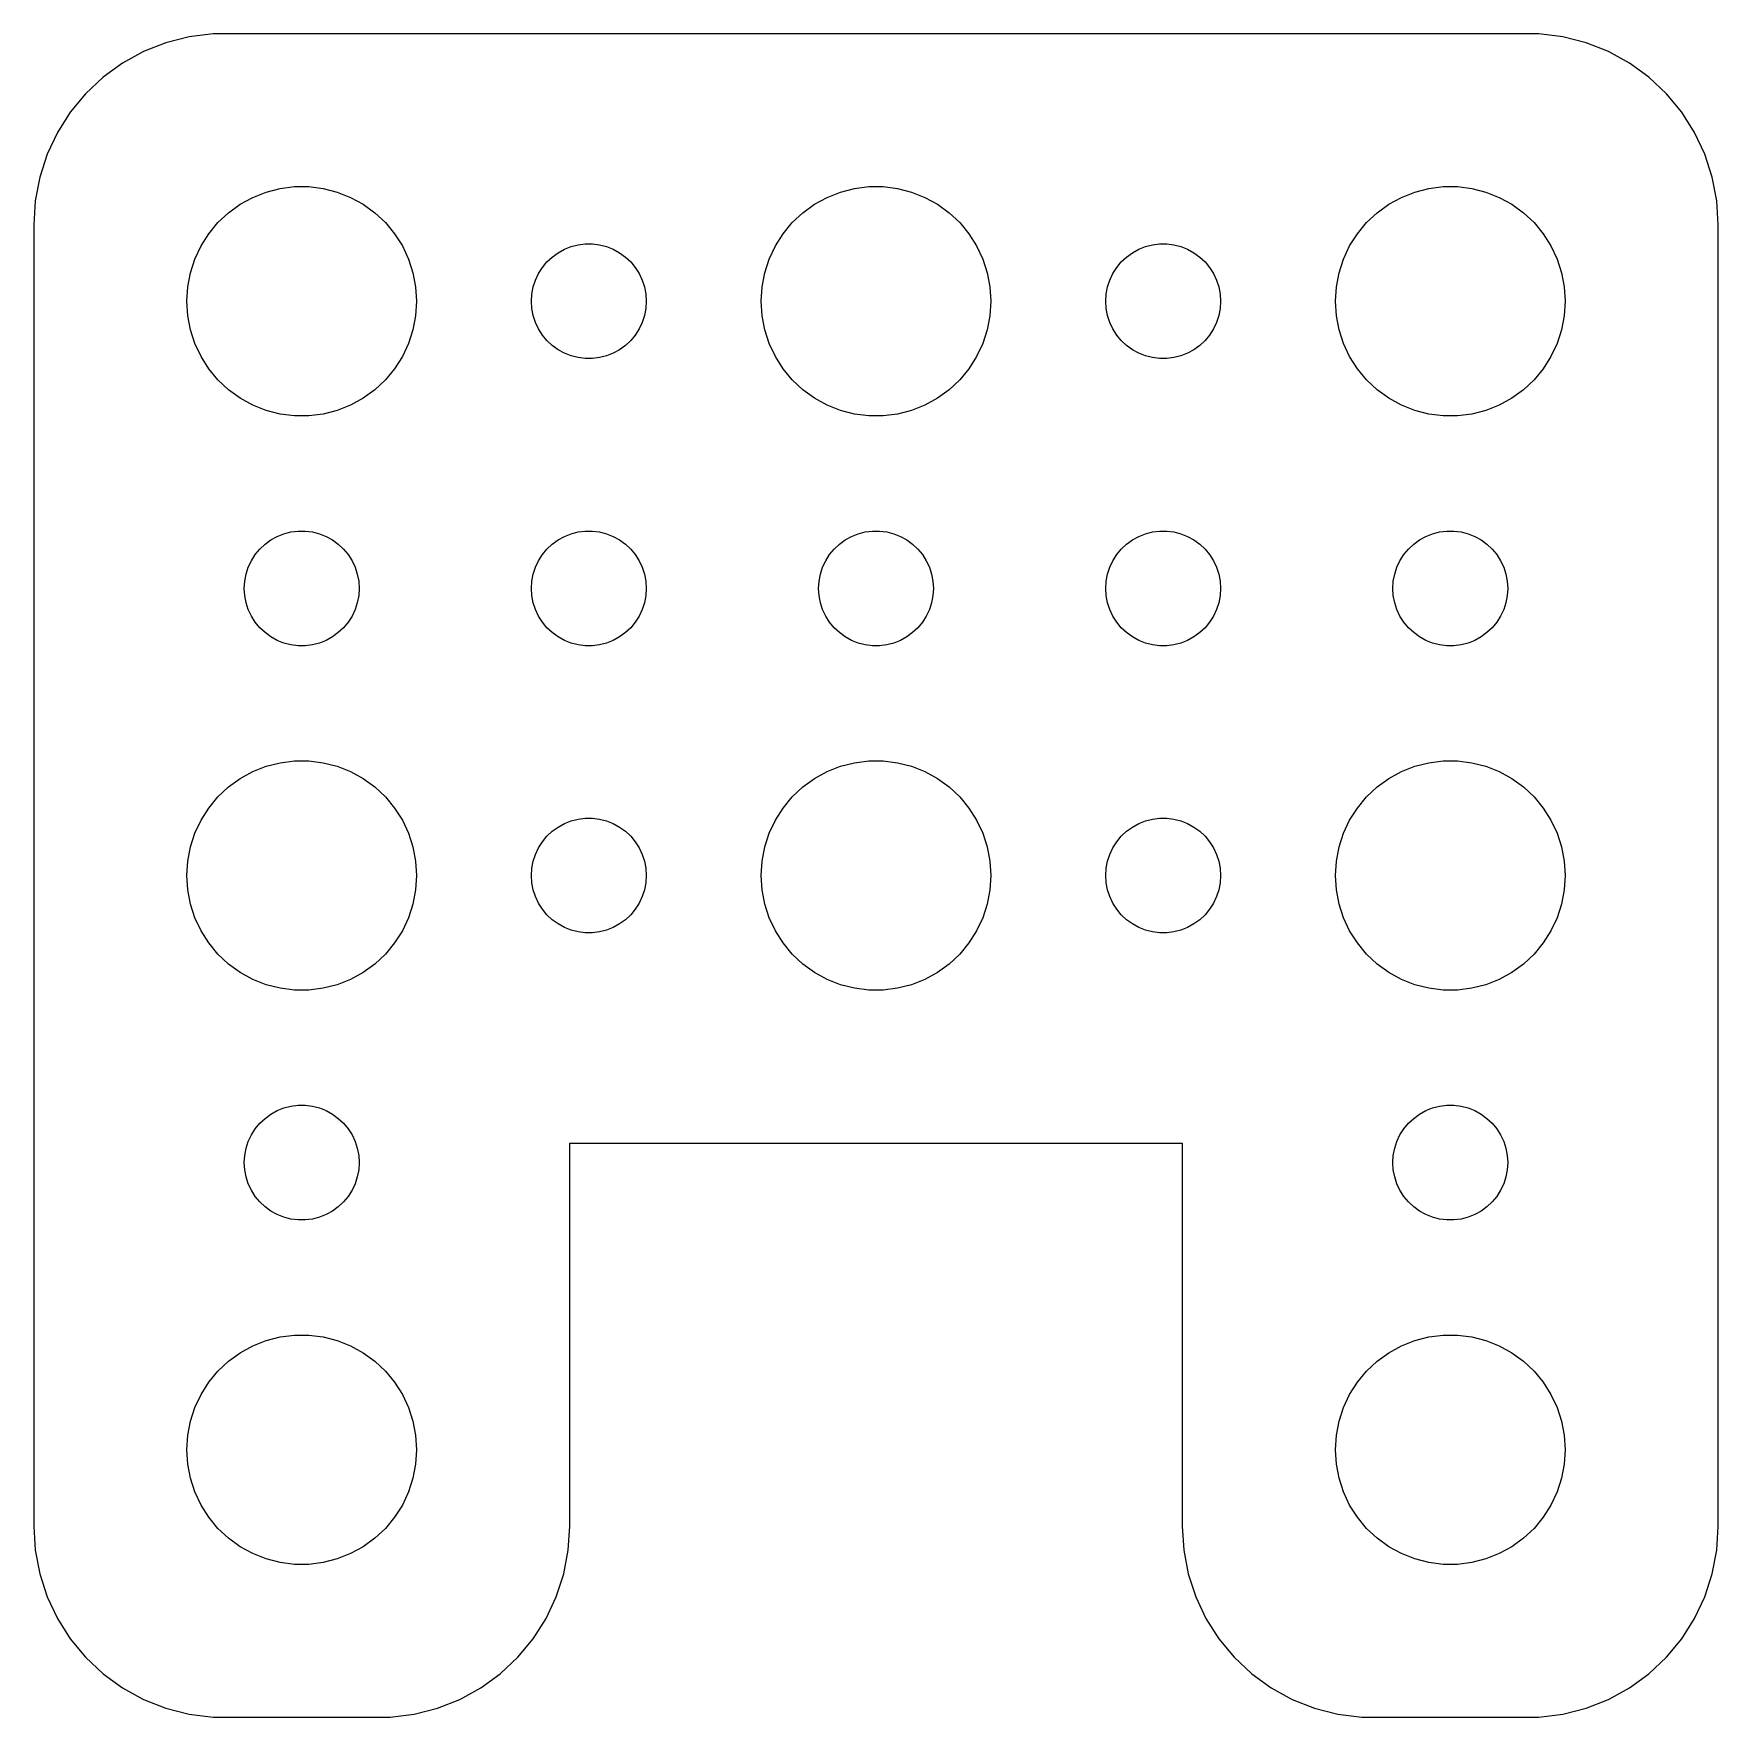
# Model space of a CAD drawing. Header units: metres. Extents: x -22 to 22, y 86 to 238.
# Drawn here: x -22 to 22, y 194.01 to 237.99 of the extents above; entities that cross this region are included whole.
import ezdxf

# ---------------------------------------------------------------- set-up
doc = ezdxf.new("R2010")
doc.units = ezdxf.units.M

msp = doc.modelspace()

# ---------------------------------------------------------------- linework, layer by layer
for p, q in [((-18.5451, 237.755), (-19.1289, 237.524)), ((-17.9369, 237.911), (-18.5451, 237.755)), ((-17.3139, 237.99), (-17.9369, 237.911)), ((17.3139, 237.99), (-17.3139, 237.99)), ((17.9369, 237.911), (17.3139, 237.99)), ((18.5451, 237.755), (17.9369, 237.911)), ((19.1289, 237.524), (18.5451, 237.755)), ((-19.6791, 237.222), (-20.1871, 236.853)), ((-19.1289, 237.524), (-19.6791, 237.222)), ((19.6791, 237.222), (19.1289, 237.524)), ((20.1871, 236.853), (19.6791, 237.222)), ((-20.1871, 236.853), (-20.6448, 236.423)), ((20.6448, 236.423), (20.1871, 236.853)), ((-20.6448, 236.423), (-21.0451, 235.939)), ((21.0451, 235.939), (20.6448, 236.423)), ((-21.0451, 235.939), (-21.3815, 235.409)), ((21.3815, 235.409), (21.0451, 235.939)), ((-21.3815, 235.409), (-21.6489, 234.841)), ((21.6489, 234.841), (21.3815, 235.409)), ((-21.6489, 234.841), (-21.8429, 234.243)), ((21.8429, 234.243), (21.6489, 234.841)), ((-21.8429, 234.243), (-21.9606, 233.627)), ((21.9606, 233.627), (21.8429, 234.243)), ((-16.6075, 233.533), (-16.2773, 233.714)), ((-16.2773, 233.714), (-15.927, 233.853)), ((-15.927, 233.853), (-15.5621, 233.947)), ((-15.5621, 233.947), (-15.1884, 233.994)), ((-15.1884, 233.994), (-14.8116, 233.994)), ((-14.8116, 233.994), (-14.4379, 233.947)), ((-14.4379, 233.947), (-14.0729, 233.853)), ((-14.0729, 233.853), (-13.7227, 233.714)), ((-13.7227, 233.714), (-13.3925, 233.533)), ((-1.60747, 233.533), (-1.27733, 233.714)), ((-1.27733, 233.714), (-0.92705, 233.853)), ((-0.92705, 233.853), (-0.56213, 233.947)), ((-0.56213, 233.947), (-0.18837, 233.994)), ((-0.18837, 233.994), (0.18837, 233.994)), ((0.18837, 233.994), (0.56213, 233.947)), ((0.56213, 233.947), (0.92705, 233.853)), ((0.92705, 233.853), (1.27733, 233.714)), ((1.27733, 233.714), (1.60747, 233.533)), ((13.3925, 233.533), (13.7227, 233.714)), ((13.7227, 233.714), (14.0729, 233.853)), ((14.0729, 233.853), (14.4379, 233.947)), ((14.4379, 233.947), (14.8116, 233.994)), ((14.8116, 233.994), (15.1884, 233.994)), ((15.1884, 233.994), (15.5621, 233.947)), ((15.5621, 233.947), (15.927, 233.853)), ((15.927, 233.853), (16.2773, 233.714)), ((16.2773, 233.714), (16.6075, 233.533)), ((-21.9606, 233.627), (-22, 233)), ((-17.1869, 233.054), (-16.9123, 233.312)), ((-16.9123, 233.312), (-16.6075, 233.533)), ((-13.3925, 233.533), (-13.0877, 233.312)), ((-13.0877, 233.312), (-12.8131, 233.054)), ((-2.1869, 233.054), (-1.91226, 233.312)), ((-1.91226, 233.312), (-1.60747, 233.533)), ((1.60747, 233.533), (1.91226, 233.312)), ((1.91226, 233.312), (2.1869, 233.054)), ((12.8131, 233.054), (13.0877, 233.312)), ((13.0877, 233.312), (13.3925, 233.533)), ((16.6075, 233.533), (16.9123, 233.312)), ((16.9123, 233.312), (17.1869, 233.054)), ((22, 233), (21.9606, 233.627)), ((-22, 233), (-22, 199)), ((-17.6289, 232.445), (-17.427, 232.763)), ((-17.427, 232.763), (-17.1869, 233.054)), ((-12.8131, 233.054), (-12.5729, 232.763)), ((-12.5729, 232.763), (-12.3711, 232.445)), ((-2.62891, 232.445), (-2.42705, 232.763)), ((-2.42705, 232.763), (-2.1869, 233.054)), ((2.1869, 233.054), (2.42705, 232.763)), ((2.42705, 232.763), (2.62891, 232.445)), ((12.3711, 232.445), (12.5729, 232.763)), ((12.5729, 232.763), (12.8131, 233.054)), ((17.1869, 233.054), (17.427, 232.763)), ((17.427, 232.763), (17.6289, 232.445)), ((22, 199), (22, 233)), ((-17.7893, 232.104), (-17.6289, 232.445)), ((-12.3711, 232.445), (-12.2107, 232.104)), ((-8.30373, 232.266), (-8.13866, 232.357)), ((-8.13866, 232.357), (-7.96352, 232.427)), ((-7.96352, 232.427), (-7.78107, 232.473)), ((-7.78107, 232.473), (-7.59418, 232.497)), ((-7.59418, 232.497), (-7.40581, 232.497)), ((-7.40581, 232.497), (-7.21892, 232.473)), ((-7.21892, 232.473), (-7.03647, 232.427)), ((-7.03647, 232.427), (-6.86133, 232.357)), ((-6.86133, 232.357), (-6.69626, 232.266)), ((-2.78932, 232.104), (-2.62891, 232.445)), ((2.62891, 232.445), (2.78932, 232.104)), ((6.69626, 232.266), (6.86133, 232.357)), ((6.86133, 232.357), (7.03647, 232.427)), ((7.03647, 232.427), (7.21892, 232.473)), ((7.21892, 232.473), (7.40581, 232.497)), ((7.40581, 232.497), (7.59418, 232.497)), ((7.59418, 232.497), (7.78107, 232.473)), ((7.78107, 232.473), (7.96352, 232.427)), ((7.96352, 232.427), (8.13866, 232.357)), ((8.13866, 232.357), (8.30373, 232.266)), ((12.2107, 232.104), (12.3711, 232.445)), ((17.6289, 232.445), (17.7893, 232.104)), ((-17.9057, 231.746), (-17.7893, 232.104)), ((-12.2107, 232.104), (-12.0942, 231.746)), ((-8.81445, 231.723), (-8.71352, 231.882)), ((-8.71352, 231.882), (-8.59344, 232.027)), ((-8.59344, 232.027), (-8.45613, 232.156)), ((-8.45613, 232.156), (-8.30373, 232.266)), ((-6.69626, 232.266), (-6.54385, 232.156)), ((-6.54385, 232.156), (-6.40654, 232.027)), ((-6.40654, 232.027), (-6.28647, 231.882)), ((-6.28647, 231.882), (-6.18553, 231.723)), ((-2.90575, 231.746), (-2.78932, 232.104)), ((2.78932, 232.104), (2.90575, 231.746)), ((6.18553, 231.723), (6.28647, 231.882)), ((6.28647, 231.882), (6.40654, 232.027)), ((6.40654, 232.027), (6.54385, 232.156)), ((6.54385, 232.156), (6.69626, 232.266)), ((8.30373, 232.266), (8.45613, 232.156)), ((8.45613, 232.156), (8.59344, 232.027)), ((8.59344, 232.027), (8.71352, 231.882)), ((8.71352, 231.882), (8.81445, 231.723)), ((12.0942, 231.746), (12.2107, 232.104)), ((17.7893, 232.104), (17.9057, 231.746)), ((-17.9763, 231.376), (-17.9057, 231.746)), ((-12.0942, 231.746), (-12.0237, 231.376)), ((-8.95287, 231.373), (-8.89465, 231.552)), ((-8.89465, 231.552), (-8.81445, 231.723)), ((-6.18553, 231.723), (-6.10533, 231.552)), ((-6.10533, 231.552), (-6.04712, 231.373)), ((-2.97633, 231.376), (-2.90575, 231.746)), ((2.90575, 231.746), (2.97633, 231.376)), ((6.04712, 231.373), (6.10533, 231.552)), ((6.10533, 231.552), (6.18553, 231.723)), ((8.81445, 231.723), (8.89465, 231.552)), ((8.89465, 231.552), (8.95287, 231.373)), ((12.0237, 231.376), (12.0942, 231.746)), ((17.9057, 231.746), (17.9763, 231.376)), ((-18, 231), (-17.9763, 231.376)), ((-17.9763, 230.624), (-18, 231)), ((-12.0237, 231.376), (-12, 231)), ((-12, 231), (-12.0237, 230.624)), ((-9, 231), (-8.98816, 231.188)), ((-8.98816, 230.812), (-9, 231)), ((-8.98816, 231.188), (-8.95287, 231.373)), ((-6.04712, 231.373), (-6.01183, 231.188)), ((-6.01183, 231.188), (-6, 231)), ((-6, 231), (-6.01183, 230.812)), ((-3, 231), (-2.97633, 231.376)), ((-2.97633, 230.624), (-3, 231)), ((2.97633, 231.376), (3, 231)), ((3, 231), (2.97633, 230.624)), ((6, 231), (6.01183, 231.188)), ((6.01183, 230.812), (6, 231)), ((6.01183, 231.188), (6.04712, 231.373)), ((8.95287, 231.373), (8.98816, 231.188)), ((8.98816, 231.188), (9, 231)), ((9, 231), (8.98816, 230.812)), ((12, 231), (12.0237, 231.376)), ((12.0237, 230.624), (12, 231)), ((17.9763, 231.376), (18, 231)), ((18, 231), (17.9763, 230.624)), ((-17.9057, 230.254), (-17.9763, 230.624)), ((-12.0237, 230.624), (-12.0942, 230.254)), ((-8.95287, 230.627), (-8.98816, 230.812)), ((-8.89465, 230.448), (-8.95287, 230.627)), ((-6.04712, 230.627), (-6.10533, 230.448)), ((-6.01183, 230.812), (-6.04712, 230.627)), ((-2.90575, 230.254), (-2.97633, 230.624)), ((2.97633, 230.624), (2.90575, 230.254)), ((6.04712, 230.627), (6.01183, 230.812)), ((6.10533, 230.448), (6.04712, 230.627)), ((8.95287, 230.627), (8.89465, 230.448)), ((8.98816, 230.812), (8.95287, 230.627)), ((12.0942, 230.254), (12.0237, 230.624)), ((17.9763, 230.624), (17.9057, 230.254)), ((-17.7893, 229.896), (-17.9057, 230.254)), ((-12.0942, 230.254), (-12.2107, 229.896)), ((-8.81445, 230.277), (-8.89465, 230.448)), ((-8.71352, 230.118), (-8.81445, 230.277)), ((-6.18553, 230.277), (-6.28647, 230.118)), ((-6.10533, 230.448), (-6.18553, 230.277)), ((-2.78932, 229.896), (-2.90575, 230.254)), ((2.90575, 230.254), (2.78932, 229.896)), ((6.18553, 230.277), (6.10533, 230.448)), ((6.28647, 230.118), (6.18553, 230.277)), ((8.81445, 230.277), (8.71352, 230.118)), ((8.89465, 230.448), (8.81445, 230.277)), ((12.2107, 229.896), (12.0942, 230.254)), ((17.9057, 230.254), (17.7893, 229.896)), ((-17.6289, 229.555), (-17.7893, 229.896)), ((-12.2107, 229.896), (-12.3711, 229.555)), ((-8.59344, 229.973), (-8.71352, 230.118)), ((-8.45613, 229.844), (-8.59344, 229.973)), ((-8.30373, 229.734), (-8.45613, 229.844)), ((-8.13866, 229.643), (-8.30373, 229.734)), ((-6.69626, 229.734), (-6.86133, 229.643)), ((-6.54385, 229.844), (-6.69626, 229.734)), ((-6.40654, 229.973), (-6.54385, 229.844)), ((-6.28647, 230.118), (-6.40654, 229.973)), ((-2.62891, 229.555), (-2.78932, 229.896)), ((2.78932, 229.896), (2.62891, 229.555)), ((6.40654, 229.973), (6.28647, 230.118)), ((6.54385, 229.844), (6.40654, 229.973)), ((6.69626, 229.734), (6.54385, 229.844)), ((6.86133, 229.643), (6.69626, 229.734)), ((8.30373, 229.734), (8.13866, 229.643)), ((8.45613, 229.844), (8.30373, 229.734)), ((8.59344, 229.973), (8.45613, 229.844)), ((8.71352, 230.118), (8.59344, 229.973)), ((12.3711, 229.555), (12.2107, 229.896)), ((17.7893, 229.896), (17.6289, 229.555)), ((-17.427, 229.237), (-17.6289, 229.555)), ((-12.3711, 229.555), (-12.5729, 229.237)), ((-7.96352, 229.573), (-8.13866, 229.643)), ((-7.78107, 229.527), (-7.96352, 229.573)), ((-7.59418, 229.503), (-7.78107, 229.527)), ((-7.40581, 229.503), (-7.59418, 229.503)), ((-7.21892, 229.527), (-7.40581, 229.503)), ((-7.03647, 229.573), (-7.21892, 229.527)), ((-6.86133, 229.643), (-7.03647, 229.573)), ((-2.42705, 229.237), (-2.62891, 229.555)), ((2.62891, 229.555), (2.42705, 229.237)), ((7.03647, 229.573), (6.86133, 229.643)), ((7.21892, 229.527), (7.03647, 229.573)), ((7.40581, 229.503), (7.21892, 229.527)), ((7.59418, 229.503), (7.40581, 229.503)), ((7.78107, 229.527), (7.59418, 229.503)), ((7.96352, 229.573), (7.78107, 229.527)), ((8.13866, 229.643), (7.96352, 229.573)), ((12.5729, 229.237), (12.3711, 229.555)), ((17.6289, 229.555), (17.427, 229.237)), ((-17.1869, 228.946), (-17.427, 229.237)), ((-16.9123, 228.688), (-17.1869, 228.946)), ((-12.8131, 228.946), (-13.0877, 228.688)), ((-12.5729, 229.237), (-12.8131, 228.946)), ((-2.1869, 228.946), (-2.42705, 229.237)), ((-1.91226, 228.688), (-2.1869, 228.946)), ((2.1869, 228.946), (1.91226, 228.688)), ((2.42705, 229.237), (2.1869, 228.946)), ((12.8131, 228.946), (12.5729, 229.237)), ((13.0877, 228.688), (12.8131, 228.946)), ((17.1869, 228.946), (16.9123, 228.688)), ((17.427, 229.237), (17.1869, 228.946)), ((-16.6075, 228.467), (-16.9123, 228.688)), ((-16.2773, 228.286), (-16.6075, 228.467)), ((-13.3925, 228.467), (-13.7227, 228.286)), ((-13.0877, 228.688), (-13.3925, 228.467)), ((-1.60747, 228.467), (-1.91226, 228.688)), ((-1.27733, 228.286), (-1.60747, 228.467)), ((1.60747, 228.467), (1.27733, 228.286)), ((1.91226, 228.688), (1.60747, 228.467)), ((13.3925, 228.467), (13.0877, 228.688)), ((13.7227, 228.286), (13.3925, 228.467)), ((16.6075, 228.467), (16.2773, 228.286)), ((16.9123, 228.688), (16.6075, 228.467)), ((-15.927, 228.147), (-16.2773, 228.286)), ((-15.5621, 228.053), (-15.927, 228.147)), ((-15.1884, 228.006), (-15.5621, 228.053)), ((-14.8116, 228.006), (-15.1884, 228.006)), ((-14.4379, 228.053), (-14.8116, 228.006)), ((-14.0729, 228.147), (-14.4379, 228.053)), ((-13.7227, 228.286), (-14.0729, 228.147)), ((-0.92705, 228.147), (-1.27733, 228.286)), ((-0.56213, 228.053), (-0.92705, 228.147)), ((-0.18837, 228.006), (-0.56213, 228.053)), ((0.18837, 228.006), (-0.18837, 228.006)), ((0.56213, 228.053), (0.18837, 228.006)), ((0.92705, 228.147), (0.56213, 228.053)), ((1.27733, 228.286), (0.92705, 228.147)), ((14.0729, 228.147), (13.7227, 228.286)), ((14.4379, 228.053), (14.0729, 228.147)), ((14.8116, 228.006), (14.4379, 228.053)), ((15.1884, 228.006), (14.8116, 228.006)), ((15.5621, 228.053), (15.1884, 228.006)), ((15.927, 228.147), (15.5621, 228.053)), ((16.2773, 228.286), (15.927, 228.147)), ((-15.8037, 224.766), (-15.6387, 224.857)), ((-15.6387, 224.857), (-15.4635, 224.927)), ((-15.4635, 224.927), (-15.2811, 224.973)), ((-15.2811, 224.973), (-15.0942, 224.997)), ((-15.0942, 224.997), (-14.9058, 224.997)), ((-14.9058, 224.997), (-14.7189, 224.973)), ((-14.7189, 224.973), (-14.5365, 224.927)), ((-14.5365, 224.927), (-14.3613, 224.857)), ((-14.3613, 224.857), (-14.1963, 224.766)), ((-8.30373, 224.766), (-8.13866, 224.857)), ((-8.13866, 224.857), (-7.96352, 224.927)), ((-7.96352, 224.927), (-7.78107, 224.973)), ((-7.78107, 224.973), (-7.59418, 224.997)), ((-7.59418, 224.997), (-7.40581, 224.997)), ((-7.40581, 224.997), (-7.21892, 224.973)), ((-7.21892, 224.973), (-7.03647, 224.927)), ((-7.03647, 224.927), (-6.86133, 224.857)), ((-6.86133, 224.857), (-6.69626, 224.766)), ((-0.80373, 224.766), (-0.63866, 224.857)), ((-0.63866, 224.857), (-0.46352, 224.927)), ((-0.46352, 224.927), (-0.28107, 224.973)), ((-0.28107, 224.973), (-0.09418, 224.997)), ((-0.09418, 224.997), (0.09418, 224.997)), ((0.09418, 224.997), (0.28107, 224.973)), ((0.28107, 224.973), (0.46352, 224.927)), ((0.46352, 224.927), (0.63866, 224.857)), ((0.63866, 224.857), (0.80373, 224.766)), ((6.69626, 224.766), (6.86133, 224.857)), ((6.86133, 224.857), (7.03647, 224.927)), ((7.03647, 224.927), (7.21892, 224.973)), ((7.21892, 224.973), (7.40581, 224.997)), ((7.40581, 224.997), (7.59418, 224.997)), ((7.59418, 224.997), (7.78107, 224.973)), ((7.78107, 224.973), (7.96352, 224.927)), ((7.96352, 224.927), (8.13866, 224.857)), ((8.13866, 224.857), (8.30373, 224.766)), ((14.1963, 224.766), (14.3613, 224.857)), ((14.3613, 224.857), (14.5365, 224.927)), ((14.5365, 224.927), (14.7189, 224.973)), ((14.7189, 224.973), (14.9058, 224.997)), ((14.9058, 224.997), (15.0942, 224.997)), ((15.0942, 224.997), (15.2811, 224.973)), ((15.2811, 224.973), (15.4635, 224.927)), ((15.4635, 224.927), (15.6387, 224.857)), ((15.6387, 224.857), (15.8037, 224.766)), ((-16.2135, 224.382), (-16.0934, 224.527)), ((-16.0934, 224.527), (-15.9561, 224.656)), ((-15.9561, 224.656), (-15.8037, 224.766)), ((-14.1963, 224.766), (-14.0439, 224.656)), ((-14.0439, 224.656), (-13.9065, 224.527)), ((-13.9065, 224.527), (-13.7865, 224.382)), ((-8.71352, 224.382), (-8.59344, 224.527)), ((-8.59344, 224.527), (-8.45613, 224.656)), ((-8.45613, 224.656), (-8.30373, 224.766)), ((-6.69626, 224.766), (-6.54385, 224.656)), ((-6.54385, 224.656), (-6.40654, 224.527)), ((-6.40654, 224.527), (-6.28647, 224.382)), ((-1.21352, 224.382), (-1.09344, 224.527)), ((-1.09344, 224.527), (-0.95613, 224.656)), ((-0.95613, 224.656), (-0.80373, 224.766)), ((0.80373, 224.766), (0.95613, 224.656)), ((0.95613, 224.656), (1.09344, 224.527)), ((1.09344, 224.527), (1.21352, 224.382)), ((6.28647, 224.382), (6.40654, 224.527)), ((6.40654, 224.527), (6.54385, 224.656)), ((6.54385, 224.656), (6.69626, 224.766)), ((8.30373, 224.766), (8.45613, 224.656)), ((8.45613, 224.656), (8.59344, 224.527)), ((8.59344, 224.527), (8.71352, 224.382)), ((13.7865, 224.382), (13.9065, 224.527)), ((13.9065, 224.527), (14.0439, 224.656)), ((14.0439, 224.656), (14.1963, 224.766)), ((15.8037, 224.766), (15.9561, 224.656)), ((15.9561, 224.656), (16.0934, 224.527)), ((16.0934, 224.527), (16.2135, 224.382)), ((-16.4529, 223.873), (-16.3947, 224.052)), ((-16.3947, 224.052), (-16.3145, 224.223)), ((-16.3145, 224.223), (-16.2135, 224.382)), ((-13.7865, 224.382), (-13.6855, 224.223)), ((-13.6855, 224.223), (-13.6053, 224.052)), ((-13.6053, 224.052), (-13.5471, 223.873)), ((-8.95287, 223.873), (-8.89465, 224.052)), ((-8.89465, 224.052), (-8.81445, 224.223)), ((-8.81445, 224.223), (-8.71352, 224.382)), ((-6.28647, 224.382), (-6.18553, 224.223)), ((-6.18553, 224.223), (-6.10533, 224.052)), ((-6.10533, 224.052), (-6.04712, 223.873)), ((-1.45287, 223.873), (-1.39465, 224.052)), ((-1.39465, 224.052), (-1.31445, 224.223)), ((-1.31445, 224.223), (-1.21352, 224.382)), ((1.21352, 224.382), (1.31445, 224.223)), ((1.31445, 224.223), (1.39465, 224.052)), ((1.39465, 224.052), (1.45287, 223.873)), ((6.04712, 223.873), (6.10533, 224.052)), ((6.10533, 224.052), (6.18553, 224.223)), ((6.18553, 224.223), (6.28647, 224.382)), ((8.71352, 224.382), (8.81445, 224.223)), ((8.81445, 224.223), (8.89465, 224.052)), ((8.89465, 224.052), (8.95287, 223.873)), ((13.5471, 223.873), (13.6053, 224.052)), ((13.6053, 224.052), (13.6855, 224.223)), ((13.6855, 224.223), (13.7865, 224.382)), ((16.2135, 224.382), (16.3145, 224.223)), ((16.3145, 224.223), (16.3947, 224.052)), ((16.3947, 224.052), (16.4529, 223.873)), ((-16.5, 223.5), (-16.4882, 223.688)), ((-16.4882, 223.688), (-16.4529, 223.873)), ((-13.5471, 223.873), (-13.5118, 223.688)), ((-13.5118, 223.688), (-13.5, 223.5)), ((-9, 223.5), (-8.98816, 223.688)), ((-8.98816, 223.688), (-8.95287, 223.873)), ((-6.04712, 223.873), (-6.01183, 223.688)), ((-6.01183, 223.688), (-6, 223.5)), ((-1.5, 223.5), (-1.48816, 223.688)), ((-1.48816, 223.688), (-1.45287, 223.873)), ((1.45287, 223.873), (1.48816, 223.688)), ((1.48816, 223.688), (1.5, 223.5)), ((6, 223.5), (6.01183, 223.688)), ((6.01183, 223.688), (6.04712, 223.873)), ((8.95287, 223.873), (8.98816, 223.688)), ((8.98816, 223.688), (9, 223.5)), ((13.5, 223.5), (13.5118, 223.688)), ((13.5118, 223.688), (13.5471, 223.873)), ((16.4529, 223.873), (16.4882, 223.688)), ((16.4882, 223.688), (16.5, 223.5)), ((-16.4882, 223.312), (-16.5, 223.5)), ((-16.4529, 223.127), (-16.4882, 223.312)), ((-16.3947, 222.948), (-16.4529, 223.127)), ((-13.5471, 223.127), (-13.6053, 222.948)), ((-13.5118, 223.312), (-13.5471, 223.127)), ((-13.5, 223.5), (-13.5118, 223.312)), ((-8.98816, 223.312), (-9, 223.5)), ((-8.95287, 223.127), (-8.98816, 223.312)), ((-8.89465, 222.948), (-8.95287, 223.127)), ((-6.04712, 223.127), (-6.10533, 222.948)), ((-6.01183, 223.312), (-6.04712, 223.127)), ((-6, 223.5), (-6.01183, 223.312)), ((-1.48816, 223.312), (-1.5, 223.5)), ((-1.45287, 223.127), (-1.48816, 223.312)), ((-1.39465, 222.948), (-1.45287, 223.127)), ((1.45287, 223.127), (1.39465, 222.948)), ((1.48816, 223.312), (1.45287, 223.127)), ((1.5, 223.5), (1.48816, 223.312)), ((6.01183, 223.312), (6, 223.5)), ((6.04712, 223.127), (6.01183, 223.312)), ((6.10533, 222.948), (6.04712, 223.127)), ((8.95287, 223.127), (8.89465, 222.948)), ((8.98816, 223.312), (8.95287, 223.127)), ((9, 223.5), (8.98816, 223.312)), ((13.5118, 223.312), (13.5, 223.5)), ((13.5471, 223.127), (13.5118, 223.312)), ((13.6053, 222.948), (13.5471, 223.127)), ((16.4529, 223.127), (16.3947, 222.948)), ((16.4882, 223.312), (16.4529, 223.127)), ((16.5, 223.5), (16.4882, 223.312)), ((-16.3145, 222.777), (-16.3947, 222.948)), ((-16.2135, 222.618), (-16.3145, 222.777)), ((-13.6855, 222.777), (-13.7865, 222.618)), ((-13.6053, 222.948), (-13.6855, 222.777)), ((-8.81445, 222.777), (-8.89465, 222.948)), ((-8.71352, 222.618), (-8.81445, 222.777)), ((-6.18553, 222.777), (-6.28647, 222.618)), ((-6.10533, 222.948), (-6.18553, 222.777)), ((-1.31445, 222.777), (-1.39465, 222.948)), ((-1.21352, 222.618), (-1.31445, 222.777)), ((1.31445, 222.777), (1.21352, 222.618)), ((1.39465, 222.948), (1.31445, 222.777)), ((6.18553, 222.777), (6.10533, 222.948)), ((6.28647, 222.618), (6.18553, 222.777)), ((8.81445, 222.777), (8.71352, 222.618)), ((8.89465, 222.948), (8.81445, 222.777)), ((13.6855, 222.777), (13.6053, 222.948)), ((13.7865, 222.618), (13.6855, 222.777)), ((16.3145, 222.777), (16.2135, 222.618)), ((16.3947, 222.948), (16.3145, 222.777)), ((-16.0934, 222.473), (-16.2135, 222.618)), ((-15.9561, 222.344), (-16.0934, 222.473)), ((-15.8037, 222.234), (-15.9561, 222.344)), ((-15.6387, 222.143), (-15.8037, 222.234)), ((-14.1963, 222.234), (-14.3613, 222.143)), ((-14.0439, 222.344), (-14.1963, 222.234)), ((-13.9065, 222.473), (-14.0439, 222.344)), ((-13.7865, 222.618), (-13.9065, 222.473)), ((-8.59344, 222.473), (-8.71352, 222.618)), ((-8.45613, 222.344), (-8.59344, 222.473)), ((-8.30373, 222.234), (-8.45613, 222.344)), ((-8.13866, 222.143), (-8.30373, 222.234)), ((-6.69626, 222.234), (-6.86133, 222.143)), ((-6.54385, 222.344), (-6.69626, 222.234)), ((-6.40654, 222.473), (-6.54385, 222.344)), ((-6.28647, 222.618), (-6.40654, 222.473)), ((-1.09344, 222.473), (-1.21352, 222.618)), ((-0.95613, 222.344), (-1.09344, 222.473)), ((-0.80373, 222.234), (-0.95613, 222.344)), ((-0.63866, 222.143), (-0.80373, 222.234)), ((0.80373, 222.234), (0.63866, 222.143)), ((0.95613, 222.344), (0.80373, 222.234)), ((1.09344, 222.473), (0.95613, 222.344)), ((1.21352, 222.618), (1.09344, 222.473)), ((6.40654, 222.473), (6.28647, 222.618)), ((6.54385, 222.344), (6.40654, 222.473)), ((6.69626, 222.234), (6.54385, 222.344)), ((6.86133, 222.143), (6.69626, 222.234)), ((8.30373, 222.234), (8.13866, 222.143)), ((8.45613, 222.344), (8.30373, 222.234)), ((8.59344, 222.473), (8.45613, 222.344)), ((8.71352, 222.618), (8.59344, 222.473)), ((13.9065, 222.473), (13.7865, 222.618)), ((14.0439, 222.344), (13.9065, 222.473)), ((14.1963, 222.234), (14.0439, 222.344)), ((14.3613, 222.143), (14.1963, 222.234)), ((15.8037, 222.234), (15.6387, 222.143)), ((15.9561, 222.344), (15.8037, 222.234)), ((16.0934, 222.473), (15.9561, 222.344)), ((16.2135, 222.618), (16.0934, 222.473)), ((-15.4635, 222.073), (-15.6387, 222.143)), ((-15.2811, 222.027), (-15.4635, 222.073)), ((-15.0942, 222.003), (-15.2811, 222.027)), ((-14.9058, 222.003), (-15.0942, 222.003)), ((-14.7189, 222.027), (-14.9058, 222.003)), ((-14.5365, 222.073), (-14.7189, 222.027)), ((-14.3613, 222.143), (-14.5365, 222.073)), ((-7.96352, 222.073), (-8.13866, 222.143)), ((-7.78107, 222.027), (-7.96352, 222.073)), ((-7.59418, 222.003), (-7.78107, 222.027)), ((-7.40581, 222.003), (-7.59418, 222.003)), ((-7.21892, 222.027), (-7.40581, 222.003)), ((-7.03647, 222.073), (-7.21892, 222.027)), ((-6.86133, 222.143), (-7.03647, 222.073)), ((-0.46352, 222.073), (-0.63866, 222.143)), ((-0.28107, 222.027), (-0.46352, 222.073)), ((-0.09418, 222.003), (-0.28107, 222.027)), ((0.09418, 222.003), (-0.09418, 222.003)), ((0.28107, 222.027), (0.09418, 222.003)), ((0.46352, 222.073), (0.28107, 222.027)), ((0.63866, 222.143), (0.46352, 222.073)), ((7.03647, 222.073), (6.86133, 222.143)), ((7.21892, 222.027), (7.03647, 222.073)), ((7.40581, 222.003), (7.21892, 222.027)), ((7.59418, 222.003), (7.40581, 222.003)), ((7.78107, 222.027), (7.59418, 222.003)), ((7.96352, 222.073), (7.78107, 222.027)), ((8.13866, 222.143), (7.96352, 222.073)), ((14.5365, 222.073), (14.3613, 222.143)), ((14.7189, 222.027), (14.5365, 222.073)), ((14.9058, 222.003), (14.7189, 222.027)), ((15.0942, 222.003), (14.9058, 222.003)), ((15.2811, 222.027), (15.0942, 222.003)), ((15.4635, 222.073), (15.2811, 222.027)), ((15.6387, 222.143), (15.4635, 222.073)), ((-16.6075, 218.533), (-16.2773, 218.714)), ((-16.2773, 218.714), (-15.927, 218.853)), ((-15.927, 218.853), (-15.5621, 218.947)), ((-15.5621, 218.947), (-15.1884, 218.994)), ((-15.1884, 218.994), (-14.8116, 218.994)), ((-14.8116, 218.994), (-14.4379, 218.947)), ((-14.4379, 218.947), (-14.0729, 218.853)), ((-14.0729, 218.853), (-13.7227, 218.714)), ((-13.7227, 218.714), (-13.3925, 218.533)), ((-1.60747, 218.533), (-1.27733, 218.714)), ((-1.27733, 218.714), (-0.92705, 218.853)), ((-0.92705, 218.853), (-0.56213, 218.947)), ((-0.56213, 218.947), (-0.18837, 218.994)), ((-0.18837, 218.994), (0.18837, 218.994)), ((0.18837, 218.994), (0.56213, 218.947)), ((0.56213, 218.947), (0.92705, 218.853)), ((0.92705, 218.853), (1.27733, 218.714)), ((1.27733, 218.714), (1.60747, 218.533)), ((13.3925, 218.533), (13.7227, 218.714)), ((13.7227, 218.714), (14.0729, 218.853)), ((14.0729, 218.853), (14.4379, 218.947)), ((14.4379, 218.947), (14.8116, 218.994)), ((14.8116, 218.994), (15.1884, 218.994)), ((15.1884, 218.994), (15.5621, 218.947)), ((15.5621, 218.947), (15.927, 218.853)), ((15.927, 218.853), (16.2773, 218.714)), ((16.2773, 218.714), (16.6075, 218.533)), ((-17.1869, 218.054), (-16.9123, 218.312)), ((-16.9123, 218.312), (-16.6075, 218.533)), ((-13.3925, 218.533), (-13.0877, 218.312)), ((-13.0877, 218.312), (-12.8131, 218.054)), ((-2.1869, 218.054), (-1.91226, 218.312)), ((-1.91226, 218.312), (-1.60747, 218.533)), ((1.60747, 218.533), (1.91226, 218.312)), ((1.91226, 218.312), (2.1869, 218.054)), ((12.8131, 218.054), (13.0877, 218.312)), ((13.0877, 218.312), (13.3925, 218.533)), ((16.6075, 218.533), (16.9123, 218.312)), ((16.9123, 218.312), (17.1869, 218.054)), ((-17.427, 217.763), (-17.1869, 218.054)), ((-12.8131, 218.054), (-12.5729, 217.763)), ((-2.42705, 217.763), (-2.1869, 218.054)), ((2.1869, 218.054), (2.42705, 217.763)), ((12.5729, 217.763), (12.8131, 218.054)), ((17.1869, 218.054), (17.427, 217.763)), ((-17.7893, 217.104), (-17.6289, 217.445)), ((-17.6289, 217.445), (-17.427, 217.763)), ((-12.5729, 217.763), (-12.3711, 217.445)), ((-12.3711, 217.445), (-12.2107, 217.104)), ((-8.13866, 217.357), (-7.96352, 217.427)), ((-7.96352, 217.427), (-7.78107, 217.473)), ((-7.78107, 217.473), (-7.59418, 217.497)), ((-7.59418, 217.497), (-7.40581, 217.497)), ((-7.40581, 217.497), (-7.21892, 217.473)), ((-7.21892, 217.473), (-7.03647, 217.427)), ((-7.03647, 217.427), (-6.86133, 217.357)), ((-2.78932, 217.104), (-2.62891, 217.445)), ((-2.62891, 217.445), (-2.42705, 217.763)), ((2.42705, 217.763), (2.62891, 217.445)), ((2.62891, 217.445), (2.78932, 217.104)), ((6.86133, 217.357), (7.03647, 217.427)), ((7.03647, 217.427), (7.21892, 217.473)), ((7.21892, 217.473), (7.40581, 217.497)), ((7.40581, 217.497), (7.59418, 217.497)), ((7.59418, 217.497), (7.78107, 217.473)), ((7.78107, 217.473), (7.96352, 217.427)), ((7.96352, 217.427), (8.13866, 217.357)), ((12.2107, 217.104), (12.3711, 217.445)), ((12.3711, 217.445), (12.5729, 217.763)), ((17.427, 217.763), (17.6289, 217.445)), ((17.6289, 217.445), (17.7893, 217.104)), ((-17.9057, 216.746), (-17.7893, 217.104)), ((-12.2107, 217.104), (-12.0942, 216.746)), ((-8.71352, 216.882), (-8.59344, 217.027)), ((-8.59344, 217.027), (-8.45613, 217.156)), ((-8.45613, 217.156), (-8.30373, 217.266)), ((-8.30373, 217.266), (-8.13866, 217.357)), ((-6.86133, 217.357), (-6.69626, 217.266)), ((-6.69626, 217.266), (-6.54385, 217.156)), ((-6.54385, 217.156), (-6.40654, 217.027)), ((-6.40654, 217.027), (-6.28647, 216.882)), ((-2.90575, 216.746), (-2.78932, 217.104)), ((2.78932, 217.104), (2.90575, 216.746)), ((6.28647, 216.882), (6.40654, 217.027)), ((6.40654, 217.027), (6.54385, 217.156)), ((6.54385, 217.156), (6.69626, 217.266)), ((6.69626, 217.266), (6.86133, 217.357)), ((8.13866, 217.357), (8.30373, 217.266)), ((8.30373, 217.266), (8.45613, 217.156)), ((8.45613, 217.156), (8.59344, 217.027)), ((8.59344, 217.027), (8.71352, 216.882)), ((12.0942, 216.746), (12.2107, 217.104)), ((17.7893, 217.104), (17.9057, 216.746)), ((-17.9763, 216.376), (-17.9057, 216.746)), ((-12.0942, 216.746), (-12.0237, 216.376)), ((-8.95287, 216.373), (-8.89465, 216.552)), ((-8.89465, 216.552), (-8.81445, 216.723)), ((-8.81445, 216.723), (-8.71352, 216.882)), ((-6.28647, 216.882), (-6.18553, 216.723)), ((-6.18553, 216.723), (-6.10533, 216.552)), ((-6.10533, 216.552), (-6.04712, 216.373)), ((-2.97633, 216.376), (-2.90575, 216.746)), ((2.90575, 216.746), (2.97633, 216.376)), ((6.04712, 216.373), (6.10533, 216.552)), ((6.10533, 216.552), (6.18553, 216.723)), ((6.18553, 216.723), (6.28647, 216.882)), ((8.71352, 216.882), (8.81445, 216.723)), ((8.81445, 216.723), (8.89465, 216.552)), ((8.89465, 216.552), (8.95287, 216.373)), ((12.0237, 216.376), (12.0942, 216.746)), ((17.9057, 216.746), (17.9763, 216.376)), ((-18, 216), (-17.9763, 216.376)), ((-12.0237, 216.376), (-12, 216)), ((-9, 216), (-8.98816, 216.188)), ((-8.98816, 216.188), (-8.95287, 216.373)), ((-6.04712, 216.373), (-6.01183, 216.188)), ((-6.01183, 216.188), (-6, 216)), ((-3, 216), (-2.97633, 216.376)), ((2.97633, 216.376), (3, 216)), ((6, 216), (6.01183, 216.188)), ((6.01183, 216.188), (6.04712, 216.373)), ((8.95287, 216.373), (8.98816, 216.188)), ((8.98816, 216.188), (9, 216)), ((12, 216), (12.0237, 216.376)), ((17.9763, 216.376), (18, 216)), ((-17.9763, 215.624), (-18, 216)), ((-17.9057, 215.254), (-17.9763, 215.624)), ((-12.0237, 215.624), (-12.0942, 215.254)), ((-12, 216), (-12.0237, 215.624)), ((-8.98816, 215.812), (-9, 216)), ((-8.95287, 215.627), (-8.98816, 215.812)), ((-8.89465, 215.448), (-8.95287, 215.627)), ((-6.04712, 215.627), (-6.10533, 215.448)), ((-6.01183, 215.812), (-6.04712, 215.627)), ((-6, 216), (-6.01183, 215.812)), ((-2.97633, 215.624), (-3, 216)), ((-2.90575, 215.254), (-2.97633, 215.624)), ((2.97633, 215.624), (2.90575, 215.254)), ((3, 216), (2.97633, 215.624)), ((6.01183, 215.812), (6, 216)), ((6.04712, 215.627), (6.01183, 215.812)), ((6.10533, 215.448), (6.04712, 215.627)), ((8.95287, 215.627), (8.89465, 215.448)), ((8.98816, 215.812), (8.95287, 215.627)), ((9, 216), (8.98816, 215.812)), ((12.0237, 215.624), (12, 216)), ((12.0942, 215.254), (12.0237, 215.624)), ((17.9763, 215.624), (17.9057, 215.254)), ((18, 216), (17.9763, 215.624)), ((-17.7893, 214.896), (-17.9057, 215.254)), ((-12.0942, 215.254), (-12.2107, 214.896)), ((-8.81445, 215.277), (-8.89465, 215.448)), ((-8.71352, 215.118), (-8.81445, 215.277)), ((-6.18553, 215.277), (-6.28647, 215.118)), ((-6.10533, 215.448), (-6.18553, 215.277)), ((-2.78932, 214.896), (-2.90575, 215.254)), ((2.90575, 215.254), (2.78932, 214.896)), ((6.18553, 215.277), (6.10533, 215.448)), ((6.28647, 215.118), (6.18553, 215.277)), ((8.81445, 215.277), (8.71352, 215.118)), ((8.89465, 215.448), (8.81445, 215.277)), ((12.2107, 214.896), (12.0942, 215.254)), ((17.9057, 215.254), (17.7893, 214.896)), ((-17.6289, 214.555), (-17.7893, 214.896)), ((-12.2107, 214.896), (-12.3711, 214.555)), ((-8.59344, 214.973), (-8.71352, 215.118)), ((-8.45613, 214.844), (-8.59344, 214.973)), ((-8.30373, 214.734), (-8.45613, 214.844)), ((-8.13866, 214.643), (-8.30373, 214.734)), ((-6.69626, 214.734), (-6.86133, 214.643)), ((-6.54385, 214.844), (-6.69626, 214.734)), ((-6.40654, 214.973), (-6.54385, 214.844)), ((-6.28647, 215.118), (-6.40654, 214.973)), ((-2.62891, 214.555), (-2.78932, 214.896)), ((2.78932, 214.896), (2.62891, 214.555)), ((6.40654, 214.973), (6.28647, 215.118)), ((6.54385, 214.844), (6.40654, 214.973)), ((6.69626, 214.734), (6.54385, 214.844)), ((6.86133, 214.643), (6.69626, 214.734)), ((8.30373, 214.734), (8.13866, 214.643)), ((8.45613, 214.844), (8.30373, 214.734)), ((8.59344, 214.973), (8.45613, 214.844)), ((8.71352, 215.118), (8.59344, 214.973)), ((12.3711, 214.555), (12.2107, 214.896)), ((17.7893, 214.896), (17.6289, 214.555)), ((-17.427, 214.237), (-17.6289, 214.555)), ((-12.3711, 214.555), (-12.5729, 214.237)), ((-7.96352, 214.573), (-8.13866, 214.643)), ((-7.78107, 214.527), (-7.96352, 214.573)), ((-7.59418, 214.503), (-7.78107, 214.527)), ((-7.40581, 214.503), (-7.59418, 214.503)), ((-7.21892, 214.527), (-7.40581, 214.503)), ((-7.03647, 214.573), (-7.21892, 214.527)), ((-6.86133, 214.643), (-7.03647, 214.573)), ((-2.42705, 214.237), (-2.62891, 214.555)), ((2.62891, 214.555), (2.42705, 214.237)), ((7.03647, 214.573), (6.86133, 214.643)), ((7.21892, 214.527), (7.03647, 214.573)), ((7.40581, 214.503), (7.21892, 214.527)), ((7.59418, 214.503), (7.40581, 214.503)), ((7.78107, 214.527), (7.59418, 214.503)), ((7.96352, 214.573), (7.78107, 214.527)), ((8.13866, 214.643), (7.96352, 214.573)), ((12.5729, 214.237), (12.3711, 214.555)), ((17.6289, 214.555), (17.427, 214.237)), ((-17.1869, 213.946), (-17.427, 214.237)), ((-16.9123, 213.688), (-17.1869, 213.946)), ((-12.8131, 213.946), (-13.0877, 213.688)), ((-12.5729, 214.237), (-12.8131, 213.946)), ((-2.1869, 213.946), (-2.42705, 214.237)), ((-1.91226, 213.688), (-2.1869, 213.946)), ((2.1869, 213.946), (1.91226, 213.688)), ((2.42705, 214.237), (2.1869, 213.946)), ((12.8131, 213.946), (12.5729, 214.237)), ((13.0877, 213.688), (12.8131, 213.946)), ((17.1869, 213.946), (16.9123, 213.688)), ((17.427, 214.237), (17.1869, 213.946)), ((-16.6075, 213.467), (-16.9123, 213.688)), ((-16.2773, 213.286), (-16.6075, 213.467)), ((-13.3925, 213.467), (-13.7227, 213.286)), ((-13.0877, 213.688), (-13.3925, 213.467)), ((-1.60747, 213.467), (-1.91226, 213.688)), ((-1.27733, 213.286), (-1.60747, 213.467)), ((1.60747, 213.467), (1.27733, 213.286)), ((1.91226, 213.688), (1.60747, 213.467)), ((13.3925, 213.467), (13.0877, 213.688)), ((13.7227, 213.286), (13.3925, 213.467)), ((16.6075, 213.467), (16.2773, 213.286)), ((16.9123, 213.688), (16.6075, 213.467)), ((-15.927, 213.147), (-16.2773, 213.286)), ((-15.5621, 213.053), (-15.927, 213.147)), ((-15.1884, 213.006), (-15.5621, 213.053)), ((-14.8116, 213.006), (-15.1884, 213.006)), ((-14.4379, 213.053), (-14.8116, 213.006)), ((-14.0729, 213.147), (-14.4379, 213.053)), ((-13.7227, 213.286), (-14.0729, 213.147)), ((-0.92705, 213.147), (-1.27733, 213.286)), ((-0.56213, 213.053), (-0.92705, 213.147)), ((-0.18837, 213.006), (-0.56213, 213.053)), ((0.18837, 213.006), (-0.18837, 213.006)), ((0.56213, 213.053), (0.18837, 213.006)), ((0.92705, 213.147), (0.56213, 213.053)), ((1.27733, 213.286), (0.92705, 213.147)), ((14.0729, 213.147), (13.7227, 213.286)), ((14.4379, 213.053), (14.0729, 213.147)), ((14.8116, 213.006), (14.4379, 213.053)), ((15.1884, 213.006), (14.8116, 213.006)), ((15.5621, 213.053), (15.1884, 213.006)), ((15.927, 213.147), (15.5621, 213.053)), ((16.2773, 213.286), (15.927, 213.147)), ((-15.6387, 209.857), (-15.4635, 209.927)), ((-15.4635, 209.927), (-15.2811, 209.973)), ((-15.2811, 209.973), (-15.0942, 209.997)), ((-15.0942, 209.997), (-14.9058, 209.997)), ((-14.9058, 209.997), (-14.7189, 209.973)), ((-14.7189, 209.973), (-14.5365, 209.927)), ((-14.5365, 209.927), (-14.3613, 209.857)), ((14.3613, 209.857), (14.5365, 209.927)), ((14.5365, 209.927), (14.7189, 209.973)), ((14.7189, 209.973), (14.9058, 209.997)), ((14.9058, 209.997), (15.0942, 209.997)), ((15.0942, 209.997), (15.2811, 209.973)), ((15.2811, 209.973), (15.4635, 209.927)), ((15.4635, 209.927), (15.6387, 209.857)), ((-16.2135, 209.382), (-16.0934, 209.527)), ((-16.0934, 209.527), (-15.9561, 209.656)), ((-15.9561, 209.656), (-15.8037, 209.766)), ((-15.8037, 209.766), (-15.6387, 209.857)), ((-14.3613, 209.857), (-14.1963, 209.766)), ((-14.1963, 209.766), (-14.0439, 209.656)), ((-14.0439, 209.656), (-13.9065, 209.527)), ((-13.9065, 209.527), (-13.7865, 209.382)), ((13.7865, 209.382), (13.9065, 209.527)), ((13.9065, 209.527), (14.0439, 209.656)), ((14.0439, 209.656), (14.1963, 209.766)), ((14.1963, 209.766), (14.3613, 209.857)), ((15.6387, 209.857), (15.8037, 209.766)), ((15.8037, 209.766), (15.9561, 209.656)), ((15.9561, 209.656), (16.0934, 209.527)), ((16.0934, 209.527), (16.2135, 209.382)), ((-16.4529, 208.873), (-16.3947, 209.052)), ((-16.3947, 209.052), (-16.3145, 209.223)), ((-16.3145, 209.223), (-16.2135, 209.382)), ((-13.7865, 209.382), (-13.6855, 209.223)), ((-13.6855, 209.223), (-13.6053, 209.052)), ((-13.6053, 209.052), (-13.5471, 208.873)), ((-8, 199), (-8, 209.01)), ((-8, 209.01), (8, 209.01)), ((8, 209.01), (8, 199)), ((13.5471, 208.873), (13.6053, 209.052)), ((13.6053, 209.052), (13.6855, 209.223)), ((13.6855, 209.223), (13.7865, 209.382)), ((16.2135, 209.382), (16.3145, 209.223)), ((16.3145, 209.223), (16.3947, 209.052)), ((16.3947, 209.052), (16.4529, 208.873)), ((-16.5, 208.5), (-16.4882, 208.688)), ((-16.4882, 208.688), (-16.4529, 208.873)), ((-13.5471, 208.873), (-13.5118, 208.688)), ((-13.5118, 208.688), (-13.5, 208.5)), ((13.5, 208.5), (13.5118, 208.688)), ((13.5118, 208.688), (13.5471, 208.873)), ((16.4529, 208.873), (16.4882, 208.688)), ((16.4882, 208.688), (16.5, 208.5)), ((-16.4882, 208.312), (-16.5, 208.5)), ((-16.4529, 208.127), (-16.4882, 208.312)), ((-16.3947, 207.948), (-16.4529, 208.127)), ((-13.5471, 208.127), (-13.6053, 207.948)), ((-13.5118, 208.312), (-13.5471, 208.127)), ((-13.5, 208.5), (-13.5118, 208.312)), ((13.5118, 208.312), (13.5, 208.5)), ((13.5471, 208.127), (13.5118, 208.312)), ((13.6053, 207.948), (13.5471, 208.127)), ((16.4529, 208.127), (16.3947, 207.948)), ((16.4882, 208.312), (16.4529, 208.127)), ((16.5, 208.5), (16.4882, 208.312)), ((-16.3145, 207.777), (-16.3947, 207.948)), ((-16.2135, 207.618), (-16.3145, 207.777)), ((-13.6855, 207.777), (-13.7865, 207.618)), ((-13.6053, 207.948), (-13.6855, 207.777)), ((13.6855, 207.777), (13.6053, 207.948)), ((13.7865, 207.618), (13.6855, 207.777)), ((16.3145, 207.777), (16.2135, 207.618)), ((16.3947, 207.948), (16.3145, 207.777)), ((-16.0934, 207.473), (-16.2135, 207.618)), ((-15.9561, 207.344), (-16.0934, 207.473)), ((-15.8037, 207.234), (-15.9561, 207.344)), ((-14.0439, 207.344), (-14.1963, 207.234)), ((-13.9065, 207.473), (-14.0439, 207.344)), ((-13.7865, 207.618), (-13.9065, 207.473)), ((13.9065, 207.473), (13.7865, 207.618)), ((14.0439, 207.344), (13.9065, 207.473)), ((14.1963, 207.234), (14.0439, 207.344)), ((15.9561, 207.344), (15.8037, 207.234)), ((16.0934, 207.473), (15.9561, 207.344)), ((16.2135, 207.618), (16.0934, 207.473)), ((-15.6387, 207.143), (-15.8037, 207.234)), ((-15.4635, 207.073), (-15.6387, 207.143)), ((-15.2811, 207.027), (-15.4635, 207.073)), ((-15.0942, 207.003), (-15.2811, 207.027)), ((-14.9058, 207.003), (-15.0942, 207.003)), ((-14.7189, 207.027), (-14.9058, 207.003)), ((-14.5365, 207.073), (-14.7189, 207.027)), ((-14.3613, 207.143), (-14.5365, 207.073)), ((-14.1963, 207.234), (-14.3613, 207.143)), ((14.3613, 207.143), (14.1963, 207.234)), ((14.5365, 207.073), (14.3613, 207.143)), ((14.7189, 207.027), (14.5365, 207.073)), ((14.9058, 207.003), (14.7189, 207.027)), ((15.0942, 207.003), (14.9058, 207.003)), ((15.2811, 207.027), (15.0942, 207.003)), ((15.4635, 207.073), (15.2811, 207.027)), ((15.6387, 207.143), (15.4635, 207.073)), ((15.8037, 207.234), (15.6387, 207.143)), ((-16.2773, 203.714), (-15.927, 203.853)), ((-15.927, 203.853), (-15.5621, 203.947)), ((-15.5621, 203.947), (-15.1884, 203.994)), ((-15.1884, 203.994), (-14.8116, 203.994)), ((-14.8116, 203.994), (-14.4379, 203.947)), ((-14.4379, 203.947), (-14.0729, 203.853)), ((-14.0729, 203.853), (-13.7227, 203.714)), ((13.7227, 203.714), (14.0729, 203.853)), ((14.0729, 203.853), (14.4379, 203.947)), ((14.4379, 203.947), (14.8116, 203.994)), ((14.8116, 203.994), (15.1884, 203.994)), ((15.1884, 203.994), (15.5621, 203.947)), ((15.5621, 203.947), (15.927, 203.853)), ((15.927, 203.853), (16.2773, 203.714)), ((-17.1869, 203.054), (-16.9123, 203.312)), ((-16.9123, 203.312), (-16.6075, 203.533)), ((-16.6075, 203.533), (-16.2773, 203.714)), ((-13.7227, 203.714), (-13.3925, 203.533)), ((-13.3925, 203.533), (-13.0877, 203.312)), ((-13.0877, 203.312), (-12.8131, 203.054)), ((12.8131, 203.054), (13.0877, 203.312)), ((13.0877, 203.312), (13.3925, 203.533)), ((13.3925, 203.533), (13.7227, 203.714)), ((16.2773, 203.714), (16.6075, 203.533)), ((16.6075, 203.533), (16.9123, 203.312)), ((16.9123, 203.312), (17.1869, 203.054)), ((-17.427, 202.763), (-17.1869, 203.054)), ((-12.8131, 203.054), (-12.5729, 202.763)), ((12.5729, 202.763), (12.8131, 203.054)), ((17.1869, 203.054), (17.427, 202.763)), ((-17.7893, 202.104), (-17.6289, 202.445)), ((-17.6289, 202.445), (-17.427, 202.763)), ((-12.5729, 202.763), (-12.3711, 202.445)), ((-12.3711, 202.445), (-12.2107, 202.104)), ((12.2107, 202.104), (12.3711, 202.445)), ((12.3711, 202.445), (12.5729, 202.763)), ((17.427, 202.763), (17.6289, 202.445)), ((17.6289, 202.445), (17.7893, 202.104)), ((-17.9057, 201.746), (-17.7893, 202.104)), ((-12.2107, 202.104), (-12.0942, 201.746)), ((12.0942, 201.746), (12.2107, 202.104)), ((17.7893, 202.104), (17.9057, 201.746)), ((-17.9763, 201.376), (-17.9057, 201.746)), ((-12.0942, 201.746), (-12.0237, 201.376)), ((12.0237, 201.376), (12.0942, 201.746)), ((17.9057, 201.746), (17.9763, 201.376)), ((-18, 201), (-17.9763, 201.376)), ((-12.0237, 201.376), (-12, 201)), ((12, 201), (12.0237, 201.376)), ((17.9763, 201.376), (18, 201)), ((-17.9763, 200.624), (-18, 201)), ((-12, 201), (-12.0237, 200.624)), ((12.0237, 200.624), (12, 201)), ((18, 201), (17.9763, 200.624)), ((-17.9057, 200.254), (-17.9763, 200.624)), ((-17.7893, 199.896), (-17.9057, 200.254)), ((-12.0942, 200.254), (-12.2107, 199.896)), ((-12.0237, 200.624), (-12.0942, 200.254)), ((12.0942, 200.254), (12.0237, 200.624)), ((12.2107, 199.896), (12.0942, 200.254)), ((17.9057, 200.254), (17.7893, 199.896)), ((17.9763, 200.624), (17.9057, 200.254)), ((-17.6289, 199.555), (-17.7893, 199.896)), ((-12.2107, 199.896), (-12.3711, 199.555)), ((12.3711, 199.555), (12.2107, 199.896)), ((17.7893, 199.896), (17.6289, 199.555)), ((-17.427, 199.237), (-17.6289, 199.555)), ((-12.3711, 199.555), (-12.5729, 199.237)), ((12.5729, 199.237), (12.3711, 199.555)), ((17.6289, 199.555), (17.427, 199.237)), ((-22, 199), (-21.9606, 198.373)), ((-17.1869, 198.946), (-17.427, 199.237)), ((-16.9123, 198.688), (-17.1869, 198.946)), ((-12.8131, 198.946), (-13.0877, 198.688)), ((-12.5729, 199.237), (-12.8131, 198.946)), ((-8.03941, 198.373), (-8, 199)), ((8, 199), (8.03941, 198.373)), ((12.8131, 198.946), (12.5729, 199.237)), ((13.0877, 198.688), (12.8131, 198.946)), ((17.1869, 198.946), (16.9123, 198.688)), ((17.427, 199.237), (17.1869, 198.946)), ((21.9606, 198.373), (22, 199)), ((-16.6075, 198.467), (-16.9123, 198.688)), ((-16.2773, 198.286), (-16.6075, 198.467)), ((-13.3925, 198.467), (-13.7227, 198.286)), ((-13.0877, 198.688), (-13.3925, 198.467)), ((13.3925, 198.467), (13.0877, 198.688)), ((13.7227, 198.286), (13.3925, 198.467)), ((16.6075, 198.467), (16.2773, 198.286)), ((16.9123, 198.688), (16.6075, 198.467)), ((-21.9606, 198.373), (-21.8429, 197.757)), ((-15.927, 198.147), (-16.2773, 198.286)), ((-15.5621, 198.053), (-15.927, 198.147)), ((-15.1884, 198.006), (-15.5621, 198.053)), ((-14.8116, 198.006), (-15.1884, 198.006)), ((-14.4379, 198.053), (-14.8116, 198.006)), ((-14.0729, 198.147), (-14.4379, 198.053)), ((-13.7227, 198.286), (-14.0729, 198.147)), ((-8.15707, 197.757), (-8.03941, 198.373)), ((8.03941, 198.373), (8.15707, 197.757)), ((14.0729, 198.147), (13.7227, 198.286)), ((14.4379, 198.053), (14.0729, 198.147)), ((14.8116, 198.006), (14.4379, 198.053)), ((15.1884, 198.006), (14.8116, 198.006)), ((15.5621, 198.053), (15.1884, 198.006)), ((15.927, 198.147), (15.5621, 198.053)), ((16.2773, 198.286), (15.927, 198.147)), ((21.8429, 197.757), (21.9606, 198.373)), ((-21.8429, 197.757), (-21.6489, 197.159)), ((-8.3511, 197.159), (-8.15707, 197.757)), ((8.15707, 197.757), (8.3511, 197.159)), ((21.6489, 197.159), (21.8429, 197.757)), ((-21.6489, 197.159), (-21.3815, 196.591)), ((-8.61845, 196.591), (-8.3511, 197.159)), ((8.3511, 197.159), (8.61845, 196.591)), ((21.3815, 196.591), (21.6489, 197.159)), ((-21.3815, 196.591), (-21.0451, 196.061)), ((-8.95491, 196.061), (-8.61845, 196.591)), ((8.61845, 196.591), (8.95491, 196.061)), ((21.0451, 196.061), (21.3815, 196.591)), ((-21.0451, 196.061), (-20.6448, 195.577)), ((-9.35515, 195.577), (-8.95491, 196.061)), ((8.95491, 196.061), (9.35515, 195.577)), ((20.6448, 195.577), (21.0451, 196.061)), ((-20.6448, 195.577), (-20.1871, 195.147)), ((-9.81287, 195.147), (-9.35515, 195.577)), ((9.35515, 195.577), (9.81287, 195.147)), ((20.1871, 195.147), (20.6448, 195.577)), ((-20.1871, 195.147), (-19.6791, 194.778)), ((-10.3209, 194.778), (-9.81287, 195.147)), ((9.81287, 195.147), (10.3209, 194.778)), ((19.6791, 194.778), (20.1871, 195.147)), ((-19.6791, 194.778), (-19.1289, 194.476)), ((-10.8711, 194.476), (-10.3209, 194.778)), ((10.3209, 194.778), (10.8711, 194.476)), ((19.1289, 194.476), (19.6791, 194.778)), ((-19.1289, 194.476), (-18.5451, 194.245)), ((-18.5451, 194.245), (-17.9369, 194.089)), ((-17.9369, 194.089), (-17.3139, 194.01)), ((-12.686, 194.01), (-12.0631, 194.089)), ((-12.0631, 194.089), (-11.4549, 194.245)), ((-11.4549, 194.245), (-10.8711, 194.476)), ((10.8711, 194.476), (11.4549, 194.245)), ((11.4549, 194.245), (12.0631, 194.089)), ((12.0631, 194.089), (12.686, 194.01)), ((17.3139, 194.01), (17.9369, 194.089)), ((17.9369, 194.089), (18.5451, 194.245)), ((18.5451, 194.245), (19.1289, 194.476)), ((-17.3139, 194.01), (-12.686, 194.01)), ((12.686, 194.01), (17.3139, 194.01))]:
    msp.add_line(p, q)

doc.saveas('drawing.dxf')
